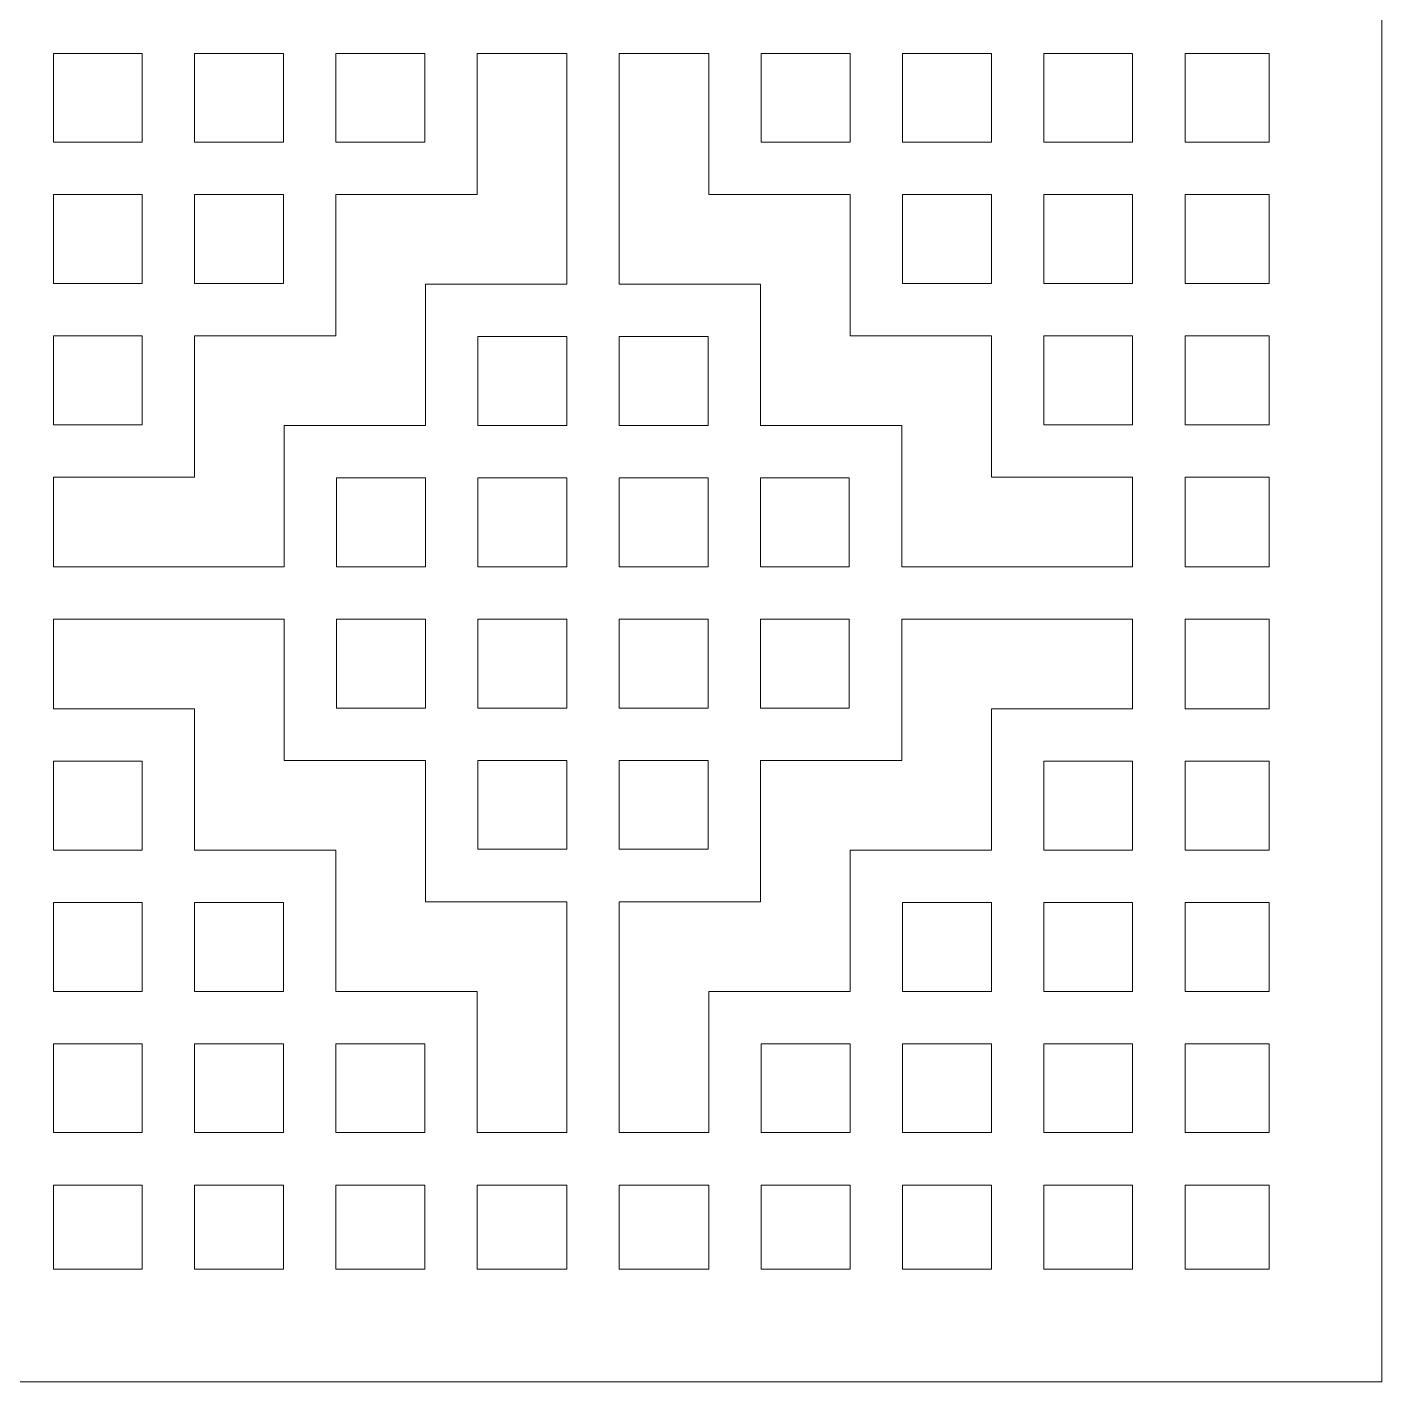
# Model space of a CAD drawing. Header units: centimetres. Extents: x -14.3 to -1.9, y 3.5 to 9.5.
# Drawn here: x -11.345 to -8.343, y 3.495 to 6.497 of the extents above; entities that cross this region are included whole.
import ezdxf

# ---------------------------------------------------------------- set-up
doc = ezdxf.new("R2010")
doc.units = ezdxf.units.CM
doc.header["$MEASUREMENT"] = 0
doc.layers.add('layer 1', color=7, linetype='Continuous')

msp = doc.modelspace()

# ---------------------------------------------------------------- linework, layer by layer
at = {"layer": 'layer 1', "color": 250, "lineweight": 9}
for points, knots in [([(-14.34773, 9.5), (-14.34773, 9.5), (-8.3426, 9.5), (-8.3426, 9.5), (-8.3426, 9.5), (-8.3426, 9.5), (-8.3426, 3.49487), (-8.3426, 3.49487), (-8.3426, 3.49487), (-8.3426, 3.49487), (-14.34773, 3.49487), (-14.34773, 3.49487), (-14.34773, 3.49487), (-14.34773, 3.49487), (-14.34773, 9.5), (-14.34773, 9.5)], [0, 0, 0, 0, 0.2, 0.2, 0.2, 0.2, 0.4, 0.4, 0.4, 0.4, 0.6, 0.6, 0.6, 0.6, 1, 1, 1, 1]), ([(-10.71725, 5.61456), (-10.71725, 5.61456), (-10.46229, 5.61456), (-10.46229, 5.61456), (-10.46229, 5.61456), (-10.46229, 5.61456), (-10.46229, 5.86952), (-10.46229, 5.86952), (-10.46229, 5.86952), (-10.46229, 5.86952), (-10.46229, 5.92769), (-10.46229, 5.92769), (-10.46229, 5.92769), (-10.46229, 5.92769), (-10.40412, 5.92769), (-10.40412, 5.92769), (-10.40412, 5.92769), (-10.40412, 5.92769), (-10.14916, 5.92769), (-10.14916, 5.92769), (-10.14916, 5.92769), (-10.14916, 5.92769), (-10.14916, 6.43927), (-10.14916, 6.43927), (-10.14916, 6.43927), (-10.14916, 6.43927), (-10.3476, 6.43927), (-10.3476, 6.43927), (-10.3476, 6.43927), (-10.3476, 6.43927), (-10.3476, 6.43926), (-10.3476, 6.43926), (-10.3476, 6.43926), (-10.3476, 6.43926), (-10.3476, 6.1843), (-10.3476, 6.1843), (-10.3476, 6.1843), (-10.3476, 6.1843), (-10.3476, 6.12613), (-10.3476, 6.12613), (-10.3476, 6.12613), (-10.3476, 6.12613), (-10.40577, 6.12613), (-10.40577, 6.12613), (-10.40577, 6.12613), (-10.40577, 6.12613), (-10.66073, 6.12613), (-10.66073, 6.12613), (-10.66073, 6.12613), (-10.66073, 6.12613), (-10.66073, 5.87117), (-10.66073, 5.87117), (-10.66073, 5.87117), (-10.66073, 5.87117), (-10.66073, 5.813), (-10.66073, 5.813), (-10.66073, 5.813), (-10.66073, 5.813), (-10.7189, 5.813), (-10.7189, 5.813), (-10.7189, 5.813), (-10.7189, 5.813), (-10.97386, 5.813), (-10.97386, 5.813), (-10.97386, 5.813), (-10.97386, 5.813), (-10.97386, 5.55804), (-10.97386, 5.55804), (-10.97386, 5.55804), (-10.97386, 5.55804), (-10.97386, 5.49988), (-10.97386, 5.49988), (-10.97386, 5.49988), (-10.97386, 5.49988), (-11.03202, 5.49988), (-11.03202, 5.49988), (-11.03202, 5.49988), (-11.03202, 5.49988), (-11.28699, 5.49988), (-11.28699, 5.49988), (-11.28699, 5.49988), (-11.28699, 5.49988), (-11.287, 5.49988), (-11.287, 5.49988), (-11.287, 5.49988), (-11.287, 5.49988), (-11.287, 5.30143), (-11.287, 5.30143), (-11.287, 5.30143), (-11.287, 5.30143), (-10.77542, 5.30143), (-10.77542, 5.30143), (-10.77542, 5.30143), (-10.77542, 5.30143), (-10.77542, 5.55639), (-10.77542, 5.55639), (-10.77542, 5.55639), (-10.77542, 5.55639), (-10.77542, 5.61456), (-10.77542, 5.61456), (-10.77542, 5.61456), (-10.77542, 5.61456), (-10.71725, 5.61456), (-10.71725, 5.61456)], [0, 0, 0, 0, 0.037037, 0.037037, 0.037037, 0.037037, 0.0740741, 0.0740741, 0.0740741, 0.0740741, 0.1111111, 0.1111111, 0.1111111, 0.1111111, 0.1481481, 0.1481481, 0.1481481, 0.1481481, 0.1851852, 0.1851852, 0.1851852, 0.1851852, 0.2222222, 0.2222222, 0.2222222, 0.2222222, 0.2592593, 0.2592593, 0.2592593, 0.2592593, 0.2962963, 0.2962963, 0.2962963, 0.2962963, 0.3333333, 0.3333333, 0.3333333, 0.3333333, 0.3703704, 0.3703704, 0.3703704, 0.3703704, 0.4074074, 0.4074074, 0.4074074, 0.4074074, 0.4444444, 0.4444444, 0.4444444, 0.4444444, 0.4814815, 0.4814815, 0.4814815, 0.4814815, 0.5185185, 0.5185185, 0.5185185, 0.5185185, 0.5555556, 0.5555556, 0.5555556, 0.5555556, 0.5925926, 0.5925926, 0.5925926, 0.5925926, 0.6296296, 0.6296296, 0.6296296, 0.6296296, 0.6666667, 0.6666667, 0.6666667, 0.6666667, 0.7037037, 0.7037037, 0.7037037, 0.7037037, 0.7407407, 0.7407407, 0.7407407, 0.7407407, 0.7777778, 0.7777778, 0.7777778, 0.7777778, 0.8148148, 0.8148148, 0.8148148, 0.8148148, 0.8518519, 0.8518519, 0.8518519, 0.8518519, 0.8888889, 0.8888889, 0.8888889, 0.8888889, 0.9259259, 0.9259259, 0.9259259, 0.9259259, 1, 1, 1, 1]), ([(-11.28699, 6.43926), (-11.28699, 6.43926), (-11.28699, 6.24246), (-11.28699, 6.24246), (-11.28699, 6.24246), (-11.28699, 6.24246), (-11.09019, 6.24246), (-11.09019, 6.24246), (-11.09019, 6.24246), (-11.09019, 6.24246), (-11.09019, 6.43926), (-11.09019, 6.43926), (-11.09019, 6.43926), (-11.09019, 6.43926), (-11.28699, 6.43926), (-11.28699, 6.43926)], [0, 0, 0, 0, 0.2, 0.2, 0.2, 0.2, 0.4, 0.4, 0.4, 0.4, 0.6, 0.6, 0.6, 0.6, 1, 1, 1, 1]), ([(-10.77706, 6.43926), (-10.77706, 6.43926), (-10.97386, 6.43926), (-10.97386, 6.43926), (-10.97386, 6.43926), (-10.97386, 6.43926), (-10.97386, 6.24246), (-10.97386, 6.24246), (-10.97386, 6.24246), (-10.97386, 6.24246), (-10.77706, 6.24246), (-10.77706, 6.24246), (-10.77706, 6.24246), (-10.77706, 6.24246), (-10.77706, 6.43926), (-10.77706, 6.43926)], [0, 0, 0, 0, 0.2, 0.2, 0.2, 0.2, 0.4, 0.4, 0.4, 0.4, 0.6, 0.6, 0.6, 0.6, 1, 1, 1, 1]), ([(-10.46393, 6.43926), (-10.46393, 6.43926), (-10.66073, 6.43926), (-10.66073, 6.43926), (-10.66073, 6.43926), (-10.66073, 6.43926), (-10.66073, 6.24246), (-10.66073, 6.24246), (-10.66073, 6.24246), (-10.66073, 6.24246), (-10.46393, 6.24246), (-10.46393, 6.24246), (-10.46393, 6.24246), (-10.46393, 6.24246), (-10.46393, 6.43926), (-10.46393, 6.43926)], [0, 0, 0, 0, 0.2, 0.2, 0.2, 0.2, 0.4, 0.4, 0.4, 0.4, 0.6, 0.6, 0.6, 0.6, 1, 1, 1, 1]), ([(-9.7197, 5.61456), (-9.7197, 5.61456), (-9.46474, 5.61456), (-9.46474, 5.61456), (-9.46474, 5.61456), (-9.46474, 5.61456), (-9.40657, 5.61456), (-9.40657, 5.61456), (-9.40657, 5.61456), (-9.40657, 5.61456), (-9.40657, 5.55639), (-9.40657, 5.55639), (-9.40657, 5.55639), (-9.40657, 5.55639), (-9.40657, 5.30143), (-9.40657, 5.30143), (-9.40657, 5.30143), (-9.40657, 5.30143), (-8.89499, 5.30143), (-8.89499, 5.30143), (-8.89499, 5.30143), (-8.89499, 5.30143), (-8.89499, 5.49988), (-8.89499, 5.49988), (-8.89499, 5.49988), (-8.89499, 5.49988), (-9.14994, 5.49988), (-9.14994, 5.49988), (-9.14994, 5.49988), (-9.14994, 5.49988), (-9.20811, 5.49988), (-9.20811, 5.49988), (-9.20811, 5.49988), (-9.20811, 5.49988), (-9.20811, 5.55804), (-9.20811, 5.55804), (-9.20811, 5.55804), (-9.20811, 5.55804), (-9.20811, 5.813), (-9.20811, 5.813), (-9.20811, 5.813), (-9.20811, 5.813), (-9.46307, 5.813), (-9.46307, 5.813), (-9.46307, 5.813), (-9.46307, 5.813), (-9.52123, 5.813), (-9.52123, 5.813), (-9.52123, 5.813), (-9.52123, 5.813), (-9.52123, 5.87117), (-9.52123, 5.87117), (-9.52123, 5.87117), (-9.52123, 5.87117), (-9.52123, 6.12613), (-9.52123, 6.12613), (-9.52123, 6.12613), (-9.52123, 6.12613), (-9.7762, 6.12613), (-9.7762, 6.12613), (-9.7762, 6.12613), (-9.7762, 6.12613), (-9.83436, 6.12613), (-9.83436, 6.12613), (-9.83436, 6.12613), (-9.83436, 6.12613), (-9.83436, 6.1843), (-9.83436, 6.1843), (-9.83436, 6.1843), (-9.83436, 6.1843), (-9.83436, 6.43926), (-9.83436, 6.43926), (-9.83436, 6.43926), (-9.83436, 6.43926), (-9.83436, 6.43927), (-9.83436, 6.43927), (-9.83436, 6.43927), (-9.83436, 6.43927), (-10.03283, 6.43927), (-10.03283, 6.43927), (-10.03283, 6.43927), (-10.03283, 6.43927), (-10.03283, 5.92769), (-10.03283, 5.92769), (-10.03283, 5.92769), (-10.03283, 5.92769), (-9.77787, 5.92769), (-9.77787, 5.92769), (-9.77787, 5.92769), (-9.77787, 5.92769), (-9.7197, 5.92769), (-9.7197, 5.92769), (-9.7197, 5.92769), (-9.7197, 5.92769), (-9.7197, 5.86952), (-9.7197, 5.86952), (-9.7197, 5.86952), (-9.7197, 5.86952), (-9.7197, 5.61456), (-9.7197, 5.61456)], [0, 0, 0, 0, 0.0384615, 0.0384615, 0.0384615, 0.0384615, 0.0769231, 0.0769231, 0.0769231, 0.0769231, 0.1153846, 0.1153846, 0.1153846, 0.1153846, 0.1538462, 0.1538462, 0.1538462, 0.1538462, 0.1923077, 0.1923077, 0.1923077, 0.1923077, 0.2307692, 0.2307692, 0.2307692, 0.2307692, 0.2692308, 0.2692308, 0.2692308, 0.2692308, 0.3076923, 0.3076923, 0.3076923, 0.3076923, 0.3461538, 0.3461538, 0.3461538, 0.3461538, 0.3846154, 0.3846154, 0.3846154, 0.3846154, 0.4230769, 0.4230769, 0.4230769, 0.4230769, 0.4615385, 0.4615385, 0.4615385, 0.4615385, 0.5, 0.5, 0.5, 0.5, 0.5384615, 0.5384615, 0.5384615, 0.5384615, 0.5769231, 0.5769231, 0.5769231, 0.5769231, 0.6153846, 0.6153846, 0.6153846, 0.6153846, 0.6538462, 0.6538462, 0.6538462, 0.6538462, 0.6923077, 0.6923077, 0.6923077, 0.6923077, 0.7307692, 0.7307692, 0.7307692, 0.7307692, 0.7692308, 0.7692308, 0.7692308, 0.7692308, 0.8076923, 0.8076923, 0.8076923, 0.8076923, 0.8461538, 0.8461538, 0.8461538, 0.8461538, 0.8846154, 0.8846154, 0.8846154, 0.8846154, 0.9230769, 0.9230769, 0.9230769, 0.9230769, 1, 1, 1, 1]), ([(-9.52123, 6.43926), (-9.52123, 6.43926), (-9.71803, 6.43926), (-9.71803, 6.43926), (-9.71803, 6.43926), (-9.71803, 6.43926), (-9.71803, 6.24246), (-9.71803, 6.24246), (-9.71803, 6.24246), (-9.71803, 6.24246), (-9.52123, 6.24246), (-9.52123, 6.24246), (-9.52123, 6.24246), (-9.52123, 6.24246), (-9.52123, 6.43926), (-9.52123, 6.43926)], [0, 0, 0, 0, 0.2, 0.2, 0.2, 0.2, 0.4, 0.4, 0.4, 0.4, 0.6, 0.6, 0.6, 0.6, 1, 1, 1, 1]), ([(-9.20811, 6.43926), (-9.20811, 6.43926), (-9.40491, 6.43926), (-9.40491, 6.43926), (-9.40491, 6.43926), (-9.40491, 6.43926), (-9.40491, 6.24246), (-9.40491, 6.24246), (-9.40491, 6.24246), (-9.40491, 6.24246), (-9.20811, 6.24246), (-9.20811, 6.24246), (-9.20811, 6.24246), (-9.20811, 6.24246), (-9.20811, 6.43926), (-9.20811, 6.43926)], [0, 0, 0, 0, 0.2, 0.2, 0.2, 0.2, 0.4, 0.4, 0.4, 0.4, 0.6, 0.6, 0.6, 0.6, 1, 1, 1, 1]), ([(-8.89499, 6.24246), (-8.89499, 6.24246), (-8.89499, 6.43926), (-8.89499, 6.43926), (-8.89499, 6.43926), (-8.89499, 6.43926), (-9.09178, 6.43926), (-9.09178, 6.43926), (-9.09178, 6.43926), (-9.09178, 6.43926), (-9.09178, 6.24246), (-9.09178, 6.24246), (-9.09178, 6.24246), (-9.09178, 6.24246), (-8.89499, 6.24246), (-8.89499, 6.24246)], [0, 0, 0, 0, 0.2, 0.2, 0.2, 0.2, 0.4, 0.4, 0.4, 0.4, 0.6, 0.6, 0.6, 0.6, 1, 1, 1, 1]), ([(-8.59281, 6.43926), (-8.59281, 6.43926), (-8.77865, 6.43926), (-8.77865, 6.43926), (-8.77865, 6.43926), (-8.77865, 6.43926), (-8.77865, 6.24246), (-8.77865, 6.24246), (-8.77865, 6.24246), (-8.77865, 6.24246), (-8.59281, 6.24246), (-8.59281, 6.24246), (-8.59281, 6.24246), (-8.59281, 6.24246), (-8.59281, 6.43926), (-8.59281, 6.43926)], [0, 0, 0, 0, 0.2, 0.2, 0.2, 0.2, 0.4, 0.4, 0.4, 0.4, 0.6, 0.6, 0.6, 0.6, 1, 1, 1, 1]), ([(-11.28699, 6.12613), (-11.28699, 6.12613), (-11.28699, 5.92933), (-11.28699, 5.92933), (-11.28699, 5.92933), (-11.28699, 5.92933), (-11.09019, 5.92933), (-11.09019, 5.92933), (-11.09019, 5.92933), (-11.09019, 5.92933), (-11.09019, 6.12613), (-11.09019, 6.12613), (-11.09019, 6.12613), (-11.09019, 6.12613), (-11.28699, 6.12613), (-11.28699, 6.12613)], [0, 0, 0, 0, 0.2, 0.2, 0.2, 0.2, 0.4, 0.4, 0.4, 0.4, 0.6, 0.6, 0.6, 0.6, 1, 1, 1, 1]), ([(-10.97386, 6.12613), (-10.97386, 6.12613), (-10.97386, 5.92933), (-10.97386, 5.92933), (-10.97386, 5.92933), (-10.97386, 5.92933), (-10.77706, 5.92933), (-10.77706, 5.92933), (-10.77706, 5.92933), (-10.77706, 5.92933), (-10.77706, 6.12613), (-10.77706, 6.12613), (-10.77706, 6.12613), (-10.77706, 6.12613), (-10.97386, 6.12613), (-10.97386, 6.12613)], [0, 0, 0, 0, 0.2, 0.2, 0.2, 0.2, 0.4, 0.4, 0.4, 0.4, 0.6, 0.6, 0.6, 0.6, 1, 1, 1, 1]), ([(-9.20811, 5.92933), (-9.20811, 5.92933), (-9.20811, 6.12613), (-9.20811, 6.12613), (-9.20811, 6.12613), (-9.20811, 6.12613), (-9.40491, 6.12613), (-9.40491, 6.12613), (-9.40491, 6.12613), (-9.40491, 6.12613), (-9.40491, 5.92933), (-9.40491, 5.92933), (-9.40491, 5.92933), (-9.40491, 5.92933), (-9.20811, 5.92933), (-9.20811, 5.92933)], [0, 0, 0, 0, 0.2, 0.2, 0.2, 0.2, 0.4, 0.4, 0.4, 0.4, 0.6, 0.6, 0.6, 0.6, 1, 1, 1, 1]), ([(-8.89499, 5.92933), (-8.89499, 5.92933), (-8.89499, 6.12613), (-8.89499, 6.12613), (-8.89499, 6.12613), (-8.89499, 6.12613), (-9.09178, 6.12613), (-9.09178, 6.12613), (-9.09178, 6.12613), (-9.09178, 6.12613), (-9.09178, 5.92933), (-9.09178, 5.92933), (-9.09178, 5.92933), (-9.09178, 5.92933), (-8.89499, 5.92933), (-8.89499, 5.92933)], [0, 0, 0, 0, 0.2, 0.2, 0.2, 0.2, 0.4, 0.4, 0.4, 0.4, 0.6, 0.6, 0.6, 0.6, 1, 1, 1, 1]), ([(-8.59281, 6.12613), (-8.59281, 6.12613), (-8.77865, 6.12613), (-8.77865, 6.12613), (-8.77865, 6.12613), (-8.77865, 6.12613), (-8.77865, 5.92933), (-8.77865, 5.92933), (-8.77865, 5.92933), (-8.77865, 5.92933), (-8.59281, 5.92933), (-8.59281, 5.92933), (-8.59281, 5.92933), (-8.59281, 5.92933), (-8.59281, 6.12613), (-8.59281, 6.12613)], [0, 0, 0, 0, 0.2, 0.2, 0.2, 0.2, 0.4, 0.4, 0.4, 0.4, 0.6, 0.6, 0.6, 0.6, 1, 1, 1, 1]), ([(-11.28699, 5.813), (-11.28699, 5.813), (-11.28699, 5.61621), (-11.28699, 5.61621), (-11.28699, 5.61621), (-11.28699, 5.61621), (-11.09019, 5.61621), (-11.09019, 5.61621), (-11.09019, 5.61621), (-11.09019, 5.61621), (-11.09019, 5.813), (-11.09019, 5.813), (-11.09019, 5.813), (-11.09019, 5.813), (-11.28699, 5.813), (-11.28699, 5.813)], [0, 0, 0, 0, 0.2, 0.2, 0.2, 0.2, 0.4, 0.4, 0.4, 0.4, 0.6, 0.6, 0.6, 0.6, 1, 1, 1, 1]), ([(-10.34596, 5.61456), (-10.34596, 5.61456), (-10.14916, 5.61456), (-10.14916, 5.61456), (-10.14916, 5.61456), (-10.14916, 5.61456), (-10.14916, 5.81136), (-10.14916, 5.81136), (-10.14916, 5.81136), (-10.14916, 5.81136), (-10.34596, 5.81136), (-10.34596, 5.81136), (-10.34596, 5.81136), (-10.34596, 5.81136), (-10.34596, 5.61456), (-10.34596, 5.61456)], [0, 0, 0, 0, 0.2, 0.2, 0.2, 0.2, 0.4, 0.4, 0.4, 0.4, 0.6, 0.6, 0.6, 0.6, 1, 1, 1, 1]), ([(-10.03283, 5.61456), (-10.03283, 5.61456), (-9.83603, 5.61456), (-9.83603, 5.61456), (-9.83603, 5.61456), (-9.83603, 5.61456), (-9.83603, 5.61456), (-9.83603, 5.61456), (-9.83603, 5.61456), (-9.83603, 5.61456), (-9.83603, 5.81136), (-9.83603, 5.81136), (-9.83603, 5.81136), (-9.83603, 5.81136), (-10.03283, 5.81136), (-10.03283, 5.81136), (-10.03283, 5.81136), (-10.03283, 5.81136), (-10.03283, 5.61456), (-10.03283, 5.61456)], [0, 0, 0, 0, 0.1666667, 0.1666667, 0.1666667, 0.1666667, 0.3333333, 0.3333333, 0.3333333, 0.3333333, 0.5, 0.5, 0.5, 0.5, 0.6666667, 0.6666667, 0.6666667, 0.6666667, 1, 1, 1, 1]), ([(-8.89499, 5.61621), (-8.89499, 5.61621), (-8.89499, 5.813), (-8.89499, 5.813), (-8.89499, 5.813), (-8.89499, 5.813), (-9.09178, 5.813), (-9.09178, 5.813), (-9.09178, 5.813), (-9.09178, 5.813), (-9.09178, 5.61621), (-9.09178, 5.61621), (-9.09178, 5.61621), (-9.09178, 5.61621), (-8.89499, 5.61621), (-8.89499, 5.61621)], [0, 0, 0, 0, 0.2, 0.2, 0.2, 0.2, 0.4, 0.4, 0.4, 0.4, 0.6, 0.6, 0.6, 0.6, 1, 1, 1, 1]), ([(-8.59281, 5.813), (-8.59281, 5.813), (-8.77865, 5.813), (-8.77865, 5.813), (-8.77865, 5.813), (-8.77865, 5.813), (-8.77865, 5.61621), (-8.77865, 5.61621), (-8.77865, 5.61621), (-8.77865, 5.61621), (-8.59281, 5.61621), (-8.59281, 5.61621), (-8.59281, 5.61621), (-8.59281, 5.61621), (-8.59281, 5.813), (-8.59281, 5.813)], [0, 0, 0, 0, 0.2, 0.2, 0.2, 0.2, 0.4, 0.4, 0.4, 0.4, 0.6, 0.6, 0.6, 0.6, 1, 1, 1, 1]), ([(-10.46229, 5.30143), (-10.46229, 5.30143), (-10.46229, 5.49823), (-10.46229, 5.49823), (-10.46229, 5.49823), (-10.46229, 5.49823), (-10.65909, 5.49823), (-10.65909, 5.49823), (-10.65909, 5.49823), (-10.65909, 5.49823), (-10.65909, 5.30143), (-10.65909, 5.30143), (-10.65909, 5.30143), (-10.65909, 5.30143), (-10.46229, 5.30143), (-10.46229, 5.30143)], [0, 0, 0, 0, 0.2, 0.2, 0.2, 0.2, 0.4, 0.4, 0.4, 0.4, 0.6, 0.6, 0.6, 0.6, 1, 1, 1, 1]), ([(-10.34596, 5.30143), (-10.34596, 5.30143), (-10.14916, 5.30143), (-10.14916, 5.30143), (-10.14916, 5.30143), (-10.14916, 5.30143), (-10.14916, 5.49823), (-10.14916, 5.49823), (-10.14916, 5.49823), (-10.14916, 5.49823), (-10.34596, 5.49823), (-10.34596, 5.49823), (-10.34596, 5.49823), (-10.34596, 5.49823), (-10.34596, 5.30143), (-10.34596, 5.30143)], [0, 0, 0, 0, 0.2, 0.2, 0.2, 0.2, 0.4, 0.4, 0.4, 0.4, 0.6, 0.6, 0.6, 0.6, 1, 1, 1, 1]), ([(-10.03283, 5.30143), (-10.03283, 5.30143), (-9.83603, 5.30143), (-9.83603, 5.30143), (-9.83603, 5.30143), (-9.83603, 5.30143), (-9.83603, 5.49823), (-9.83603, 5.49823), (-9.83603, 5.49823), (-9.83603, 5.49823), (-10.03283, 5.49823), (-10.03283, 5.49823), (-10.03283, 5.49823), (-10.03283, 5.49823), (-10.03283, 5.30143), (-10.03283, 5.30143)], [0, 0, 0, 0, 0.2, 0.2, 0.2, 0.2, 0.4, 0.4, 0.4, 0.4, 0.6, 0.6, 0.6, 0.6, 1, 1, 1, 1]), ([(-9.7197, 5.49823), (-9.7197, 5.49823), (-9.7197, 5.30143), (-9.7197, 5.30143), (-9.7197, 5.30143), (-9.7197, 5.30143), (-9.5229, 5.30143), (-9.5229, 5.30143), (-9.5229, 5.30143), (-9.5229, 5.30143), (-9.5229, 5.49823), (-9.5229, 5.49823), (-9.5229, 5.49823), (-9.5229, 5.49823), (-9.7197, 5.49823), (-9.7197, 5.49823)], [0, 0, 0, 0, 0.2, 0.2, 0.2, 0.2, 0.4, 0.4, 0.4, 0.4, 0.6, 0.6, 0.6, 0.6, 1, 1, 1, 1]), ([(-8.59281, 5.49988), (-8.59281, 5.49988), (-8.77865, 5.49988), (-8.77865, 5.49988), (-8.77865, 5.49988), (-8.77865, 5.49988), (-8.77866, 5.49988), (-8.77866, 5.49988), (-8.77866, 5.49988), (-8.77866, 5.49988), (-8.77866, 5.30143), (-8.77866, 5.30143), (-8.77866, 5.30143), (-8.77866, 5.30143), (-8.59281, 5.30143), (-8.59281, 5.30143), (-8.59281, 5.30143), (-8.59281, 5.30143), (-8.59281, 5.49988), (-8.59281, 5.49988)], [0, 0, 0, 0, 0.1666667, 0.1666667, 0.1666667, 0.1666667, 0.3333333, 0.3333333, 0.3333333, 0.3333333, 0.5, 0.5, 0.5, 0.5, 0.6666667, 0.6666667, 0.6666667, 0.6666667, 1, 1, 1, 1]), ([(-10.46229, 4.87197), (-10.46229, 4.87197), (-10.71725, 4.87197), (-10.71725, 4.87197), (-10.71725, 4.87197), (-10.71725, 4.87197), (-10.77542, 4.87197), (-10.77542, 4.87197), (-10.77542, 4.87197), (-10.77542, 4.87197), (-10.77542, 4.93014), (-10.77542, 4.93014), (-10.77542, 4.93014), (-10.77542, 4.93014), (-10.77542, 5.1851), (-10.77542, 5.1851), (-10.77542, 5.1851), (-10.77542, 5.1851), (-11.287, 5.1851), (-11.287, 5.1851), (-11.287, 5.1851), (-11.287, 5.1851), (-11.287, 4.98663), (-11.287, 4.98663), (-11.287, 4.98663), (-11.287, 4.98663), (-11.28699, 4.98663), (-11.28699, 4.98663), (-11.28699, 4.98663), (-11.28699, 4.98663), (-11.03202, 4.98663), (-11.03202, 4.98663), (-11.03202, 4.98663), (-11.03202, 4.98663), (-10.97386, 4.98663), (-10.97386, 4.98663), (-10.97386, 4.98663), (-10.97386, 4.98663), (-10.97386, 4.92847), (-10.97386, 4.92847), (-10.97386, 4.92847), (-10.97386, 4.92847), (-10.97386, 4.67351), (-10.97386, 4.67351), (-10.97386, 4.67351), (-10.97386, 4.67351), (-10.7189, 4.67351), (-10.7189, 4.67351), (-10.7189, 4.67351), (-10.7189, 4.67351), (-10.66073, 4.67351), (-10.66073, 4.67351), (-10.66073, 4.67351), (-10.66073, 4.67351), (-10.66073, 4.61534), (-10.66073, 4.61534), (-10.66073, 4.61534), (-10.66073, 4.61534), (-10.66073, 4.36038), (-10.66073, 4.36038), (-10.66073, 4.36038), (-10.66073, 4.36038), (-10.40577, 4.36038), (-10.40577, 4.36038), (-10.40577, 4.36038), (-10.40577, 4.36038), (-10.3476, 4.36038), (-10.3476, 4.36038), (-10.3476, 4.36038), (-10.3476, 4.36038), (-10.3476, 4.30221), (-10.3476, 4.30221), (-10.3476, 4.30221), (-10.3476, 4.30221), (-10.3476, 4.04726), (-10.3476, 4.04726), (-10.3476, 4.04726), (-10.3476, 4.04726), (-10.14916, 4.04726), (-10.14916, 4.04726), (-10.14916, 4.04726), (-10.14916, 4.04726), (-10.14916, 4.55885), (-10.14916, 4.55885), (-10.14916, 4.55885), (-10.14916, 4.55885), (-10.40412, 4.55885), (-10.40412, 4.55885), (-10.40412, 4.55885), (-10.40412, 4.55885), (-10.46229, 4.55885), (-10.46229, 4.55885), (-10.46229, 4.55885), (-10.46229, 4.55885), (-10.46229, 4.61701), (-10.46229, 4.61701), (-10.46229, 4.61701), (-10.46229, 4.61701), (-10.46229, 4.87197), (-10.46229, 4.87197)], [0, 0, 0, 0, 0.0384615, 0.0384615, 0.0384615, 0.0384615, 0.0769231, 0.0769231, 0.0769231, 0.0769231, 0.1153846, 0.1153846, 0.1153846, 0.1153846, 0.1538462, 0.1538462, 0.1538462, 0.1538462, 0.1923077, 0.1923077, 0.1923077, 0.1923077, 0.2307692, 0.2307692, 0.2307692, 0.2307692, 0.2692308, 0.2692308, 0.2692308, 0.2692308, 0.3076923, 0.3076923, 0.3076923, 0.3076923, 0.3461538, 0.3461538, 0.3461538, 0.3461538, 0.3846154, 0.3846154, 0.3846154, 0.3846154, 0.4230769, 0.4230769, 0.4230769, 0.4230769, 0.4615385, 0.4615385, 0.4615385, 0.4615385, 0.5, 0.5, 0.5, 0.5, 0.5384615, 0.5384615, 0.5384615, 0.5384615, 0.5769231, 0.5769231, 0.5769231, 0.5769231, 0.6153846, 0.6153846, 0.6153846, 0.6153846, 0.6538462, 0.6538462, 0.6538462, 0.6538462, 0.6923077, 0.6923077, 0.6923077, 0.6923077, 0.7307692, 0.7307692, 0.7307692, 0.7307692, 0.7692308, 0.7692308, 0.7692308, 0.7692308, 0.8076923, 0.8076923, 0.8076923, 0.8076923, 0.8461538, 0.8461538, 0.8461538, 0.8461538, 0.8846154, 0.8846154, 0.8846154, 0.8846154, 0.9230769, 0.9230769, 0.9230769, 0.9230769, 1, 1, 1, 1]), ([(-10.46229, 4.9883), (-10.46229, 4.9883), (-10.46229, 5.1851), (-10.46229, 5.1851), (-10.46229, 5.1851), (-10.46229, 5.1851), (-10.65909, 5.1851), (-10.65909, 5.1851), (-10.65909, 5.1851), (-10.65909, 5.1851), (-10.65909, 4.9883), (-10.65909, 4.9883), (-10.65909, 4.9883), (-10.65909, 4.9883), (-10.46229, 4.9883), (-10.46229, 4.9883)], [0, 0, 0, 0, 0.2, 0.2, 0.2, 0.2, 0.4, 0.4, 0.4, 0.4, 0.6, 0.6, 0.6, 0.6, 1, 1, 1, 1]), ([(-10.14916, 5.1851), (-10.14916, 5.1851), (-10.34596, 5.1851), (-10.34596, 5.1851), (-10.34596, 5.1851), (-10.34596, 5.1851), (-10.34596, 4.9883), (-10.34596, 4.9883), (-10.34596, 4.9883), (-10.34596, 4.9883), (-10.14916, 4.9883), (-10.14916, 4.9883), (-10.14916, 4.9883), (-10.14916, 4.9883), (-10.14916, 5.1851), (-10.14916, 5.1851)], [0, 0, 0, 0, 0.2, 0.2, 0.2, 0.2, 0.4, 0.4, 0.4, 0.4, 0.6, 0.6, 0.6, 0.6, 1, 1, 1, 1]), ([(-9.83603, 5.1851), (-9.83603, 5.1851), (-10.03283, 5.1851), (-10.03283, 5.1851), (-10.03283, 5.1851), (-10.03283, 5.1851), (-10.03283, 4.9883), (-10.03283, 4.9883), (-10.03283, 4.9883), (-10.03283, 4.9883), (-9.83603, 4.9883), (-9.83603, 4.9883), (-9.83603, 4.9883), (-9.83603, 4.9883), (-9.83603, 5.1851), (-9.83603, 5.1851)], [0, 0, 0, 0, 0.2, 0.2, 0.2, 0.2, 0.4, 0.4, 0.4, 0.4, 0.6, 0.6, 0.6, 0.6, 1, 1, 1, 1]), ([(-9.46474, 4.87197), (-9.46474, 4.87197), (-9.7197, 4.87197), (-9.7197, 4.87197), (-9.7197, 4.87197), (-9.7197, 4.87197), (-9.7197, 4.61701), (-9.7197, 4.61701), (-9.7197, 4.61701), (-9.7197, 4.61701), (-9.7197, 4.55885), (-9.7197, 4.55885), (-9.7197, 4.55885), (-9.7197, 4.55885), (-9.77787, 4.55885), (-9.77787, 4.55885), (-9.77787, 4.55885), (-9.77787, 4.55885), (-10.03283, 4.55885), (-10.03283, 4.55885), (-10.03283, 4.55885), (-10.03283, 4.55885), (-10.03283, 4.04726), (-10.03283, 4.04726), (-10.03283, 4.04726), (-10.03283, 4.04726), (-9.83436, 4.04726), (-9.83436, 4.04726), (-9.83436, 4.04726), (-9.83436, 4.04726), (-9.83436, 4.30221), (-9.83436, 4.30221), (-9.83436, 4.30221), (-9.83436, 4.30221), (-9.83436, 4.36038), (-9.83436, 4.36038), (-9.83436, 4.36038), (-9.83436, 4.36038), (-9.7762, 4.36038), (-9.7762, 4.36038), (-9.7762, 4.36038), (-9.7762, 4.36038), (-9.52123, 4.36038), (-9.52123, 4.36038), (-9.52123, 4.36038), (-9.52123, 4.36038), (-9.52123, 4.61534), (-9.52123, 4.61534), (-9.52123, 4.61534), (-9.52123, 4.61534), (-9.52123, 4.67351), (-9.52123, 4.67351), (-9.52123, 4.67351), (-9.52123, 4.67351), (-9.46307, 4.67351), (-9.46307, 4.67351), (-9.46307, 4.67351), (-9.46307, 4.67351), (-9.20811, 4.67351), (-9.20811, 4.67351), (-9.20811, 4.67351), (-9.20811, 4.67351), (-9.20811, 4.92847), (-9.20811, 4.92847), (-9.20811, 4.92847), (-9.20811, 4.92847), (-9.20811, 4.98663), (-9.20811, 4.98663), (-9.20811, 4.98663), (-9.20811, 4.98663), (-9.14994, 4.98663), (-9.14994, 4.98663), (-9.14994, 4.98663), (-9.14994, 4.98663), (-8.89499, 4.98663), (-8.89499, 4.98663), (-8.89499, 4.98663), (-8.89499, 4.98663), (-8.89499, 5.1851), (-8.89499, 5.1851), (-8.89499, 5.1851), (-8.89499, 5.1851), (-9.40657, 5.1851), (-9.40657, 5.1851), (-9.40657, 5.1851), (-9.40657, 5.1851), (-9.40657, 4.93014), (-9.40657, 4.93014), (-9.40657, 4.93014), (-9.40657, 4.93014), (-9.40657, 4.87197), (-9.40657, 4.87197), (-9.40657, 4.87197), (-9.40657, 4.87197), (-9.46474, 4.87197), (-9.46474, 4.87197)], [0, 0, 0, 0, 0.04, 0.04, 0.04, 0.04, 0.08, 0.08, 0.08, 0.08, 0.12, 0.12, 0.12, 0.12, 0.16, 0.16, 0.16, 0.16, 0.2, 0.2, 0.2, 0.2, 0.24, 0.24, 0.24, 0.24, 0.28, 0.28, 0.28, 0.28, 0.32, 0.32, 0.32, 0.32, 0.36, 0.36, 0.36, 0.36, 0.4, 0.4, 0.4, 0.4, 0.44, 0.44, 0.44, 0.44, 0.48, 0.48, 0.48, 0.48, 0.52, 0.52, 0.52, 0.52, 0.56, 0.56, 0.56, 0.56, 0.6, 0.6, 0.6, 0.6, 0.64, 0.64, 0.64, 0.64, 0.68, 0.68, 0.68, 0.68, 0.72, 0.72, 0.72, 0.72, 0.76, 0.76, 0.76, 0.76, 0.8, 0.8, 0.8, 0.8, 0.84, 0.84, 0.84, 0.84, 0.88, 0.88, 0.88, 0.88, 0.92, 0.92, 0.92, 0.92, 1, 1, 1, 1]), ([(-9.7197, 5.1851), (-9.7197, 5.1851), (-9.7197, 4.9883), (-9.7197, 4.9883), (-9.7197, 4.9883), (-9.7197, 4.9883), (-9.5229, 4.9883), (-9.5229, 4.9883), (-9.5229, 4.9883), (-9.5229, 4.9883), (-9.5229, 5.1851), (-9.5229, 5.1851), (-9.5229, 5.1851), (-9.5229, 5.1851), (-9.7197, 5.1851), (-9.7197, 5.1851)], [0, 0, 0, 0, 0.2, 0.2, 0.2, 0.2, 0.4, 0.4, 0.4, 0.4, 0.6, 0.6, 0.6, 0.6, 1, 1, 1, 1]), ([(-8.59281, 5.1851), (-8.59281, 5.1851), (-8.77866, 5.1851), (-8.77866, 5.1851), (-8.77866, 5.1851), (-8.77866, 5.1851), (-8.77866, 4.98663), (-8.77866, 4.98663), (-8.77866, 4.98663), (-8.77866, 4.98663), (-8.77865, 4.98663), (-8.77865, 4.98663), (-8.77865, 4.98663), (-8.77865, 4.98663), (-8.59281, 4.98663), (-8.59281, 4.98663), (-8.59281, 4.98663), (-8.59281, 4.98663), (-8.59281, 5.1851), (-8.59281, 5.1851)], [0, 0, 0, 0, 0.1666667, 0.1666667, 0.1666667, 0.1666667, 0.3333333, 0.3333333, 0.3333333, 0.3333333, 0.5, 0.5, 0.5, 0.5, 0.6666667, 0.6666667, 0.6666667, 0.6666667, 1, 1, 1, 1]), ([(-11.28699, 4.8703), (-11.28699, 4.8703), (-11.28699, 4.67351), (-11.28699, 4.67351), (-11.28699, 4.67351), (-11.28699, 4.67351), (-11.09019, 4.67351), (-11.09019, 4.67351), (-11.09019, 4.67351), (-11.09019, 4.67351), (-11.09019, 4.8703), (-11.09019, 4.8703), (-11.09019, 4.8703), (-11.09019, 4.8703), (-11.28699, 4.8703), (-11.28699, 4.8703)], [0, 0, 0, 0, 0.2, 0.2, 0.2, 0.2, 0.4, 0.4, 0.4, 0.4, 0.6, 0.6, 0.6, 0.6, 1, 1, 1, 1]), ([(-10.14916, 4.87197), (-10.14916, 4.87197), (-10.34596, 4.87197), (-10.34596, 4.87197), (-10.34596, 4.87197), (-10.34596, 4.87197), (-10.34596, 4.67518), (-10.34596, 4.67518), (-10.34596, 4.67518), (-10.34596, 4.67518), (-10.14916, 4.67518), (-10.14916, 4.67518), (-10.14916, 4.67518), (-10.14916, 4.67518), (-10.14916, 4.87197), (-10.14916, 4.87197)], [0, 0, 0, 0, 0.2, 0.2, 0.2, 0.2, 0.4, 0.4, 0.4, 0.4, 0.6, 0.6, 0.6, 0.6, 1, 1, 1, 1]), ([(-9.83603, 4.87197), (-9.83603, 4.87197), (-9.83603, 4.87197), (-9.83603, 4.87197), (-9.83603, 4.87197), (-9.83603, 4.87197), (-10.03283, 4.87197), (-10.03283, 4.87197), (-10.03283, 4.87197), (-10.03283, 4.87197), (-10.03283, 4.67518), (-10.03283, 4.67518), (-10.03283, 4.67518), (-10.03283, 4.67518), (-9.83603, 4.67518), (-9.83603, 4.67518), (-9.83603, 4.67518), (-9.83603, 4.67518), (-9.83603, 4.87197), (-9.83603, 4.87197)], [0, 0, 0, 0, 0.1666667, 0.1666667, 0.1666667, 0.1666667, 0.3333333, 0.3333333, 0.3333333, 0.3333333, 0.5, 0.5, 0.5, 0.5, 0.6666667, 0.6666667, 0.6666667, 0.6666667, 1, 1, 1, 1]), ([(-8.89499, 4.67351), (-8.89499, 4.67351), (-8.89499, 4.8703), (-8.89499, 4.8703), (-8.89499, 4.8703), (-8.89499, 4.8703), (-9.09178, 4.8703), (-9.09178, 4.8703), (-9.09178, 4.8703), (-9.09178, 4.8703), (-9.09178, 4.67351), (-9.09178, 4.67351), (-9.09178, 4.67351), (-9.09178, 4.67351), (-8.89499, 4.67351), (-8.89499, 4.67351)], [0, 0, 0, 0, 0.2, 0.2, 0.2, 0.2, 0.4, 0.4, 0.4, 0.4, 0.6, 0.6, 0.6, 0.6, 1, 1, 1, 1]), ([(-8.59281, 4.8703), (-8.59281, 4.8703), (-8.77865, 4.8703), (-8.77865, 4.8703), (-8.77865, 4.8703), (-8.77865, 4.8703), (-8.77865, 4.67351), (-8.77865, 4.67351), (-8.77865, 4.67351), (-8.77865, 4.67351), (-8.59281, 4.67351), (-8.59281, 4.67351), (-8.59281, 4.67351), (-8.59281, 4.67351), (-8.59281, 4.8703), (-8.59281, 4.8703)], [0, 0, 0, 0, 0.2, 0.2, 0.2, 0.2, 0.4, 0.4, 0.4, 0.4, 0.6, 0.6, 0.6, 0.6, 1, 1, 1, 1]), ([(-11.28699, 4.55718), (-11.28699, 4.55718), (-11.28699, 4.36038), (-11.28699, 4.36038), (-11.28699, 4.36038), (-11.28699, 4.36038), (-11.09019, 4.36038), (-11.09019, 4.36038), (-11.09019, 4.36038), (-11.09019, 4.36038), (-11.09019, 4.55718), (-11.09019, 4.55718), (-11.09019, 4.55718), (-11.09019, 4.55718), (-11.28699, 4.55718), (-11.28699, 4.55718)], [0, 0, 0, 0, 0.2, 0.2, 0.2, 0.2, 0.4, 0.4, 0.4, 0.4, 0.6, 0.6, 0.6, 0.6, 1, 1, 1, 1]), ([(-10.97386, 4.55718), (-10.97386, 4.55718), (-10.97386, 4.36038), (-10.97386, 4.36038), (-10.97386, 4.36038), (-10.97386, 4.36038), (-10.77706, 4.36038), (-10.77706, 4.36038), (-10.77706, 4.36038), (-10.77706, 4.36038), (-10.77706, 4.55718), (-10.77706, 4.55718), (-10.77706, 4.55718), (-10.77706, 4.55718), (-10.97386, 4.55718), (-10.97386, 4.55718)], [0, 0, 0, 0, 0.2, 0.2, 0.2, 0.2, 0.4, 0.4, 0.4, 0.4, 0.6, 0.6, 0.6, 0.6, 1, 1, 1, 1]), ([(-9.20811, 4.36038), (-9.20811, 4.36038), (-9.20811, 4.55718), (-9.20811, 4.55718), (-9.20811, 4.55718), (-9.20811, 4.55718), (-9.40491, 4.55718), (-9.40491, 4.55718), (-9.40491, 4.55718), (-9.40491, 4.55718), (-9.40491, 4.36038), (-9.40491, 4.36038), (-9.40491, 4.36038), (-9.40491, 4.36038), (-9.20811, 4.36038), (-9.20811, 4.36038)], [0, 0, 0, 0, 0.2, 0.2, 0.2, 0.2, 0.4, 0.4, 0.4, 0.4, 0.6, 0.6, 0.6, 0.6, 1, 1, 1, 1]), ([(-8.89499, 4.36038), (-8.89499, 4.36038), (-8.89499, 4.55718), (-8.89499, 4.55718), (-8.89499, 4.55718), (-8.89499, 4.55718), (-9.09178, 4.55718), (-9.09178, 4.55718), (-9.09178, 4.55718), (-9.09178, 4.55718), (-9.09178, 4.36038), (-9.09178, 4.36038), (-9.09178, 4.36038), (-9.09178, 4.36038), (-8.89499, 4.36038), (-8.89499, 4.36038)], [0, 0, 0, 0, 0.2, 0.2, 0.2, 0.2, 0.4, 0.4, 0.4, 0.4, 0.6, 0.6, 0.6, 0.6, 1, 1, 1, 1]), ([(-8.59281, 4.55718), (-8.59281, 4.55718), (-8.77865, 4.55718), (-8.77865, 4.55718), (-8.77865, 4.55718), (-8.77865, 4.55718), (-8.77865, 4.36038), (-8.77865, 4.36038), (-8.77865, 4.36038), (-8.77865, 4.36038), (-8.59281, 4.36038), (-8.59281, 4.36038), (-8.59281, 4.36038), (-8.59281, 4.36038), (-8.59281, 4.55718), (-8.59281, 4.55718)], [0, 0, 0, 0, 0.2, 0.2, 0.2, 0.2, 0.4, 0.4, 0.4, 0.4, 0.6, 0.6, 0.6, 0.6, 1, 1, 1, 1]), ([(-11.28699, 4.04726), (-11.28699, 4.04726), (-11.09019, 4.04726), (-11.09019, 4.04726), (-11.09019, 4.04726), (-11.09019, 4.04726), (-11.09019, 4.24405), (-11.09019, 4.24405), (-11.09019, 4.24405), (-11.09019, 4.24405), (-11.28699, 4.24405), (-11.28699, 4.24405), (-11.28699, 4.24405), (-11.28699, 4.24405), (-11.28699, 4.04726), (-11.28699, 4.04726)], [0, 0, 0, 0, 0.2, 0.2, 0.2, 0.2, 0.4, 0.4, 0.4, 0.4, 0.6, 0.6, 0.6, 0.6, 1, 1, 1, 1]), ([(-10.97386, 4.04726), (-10.97386, 4.04726), (-10.77706, 4.04726), (-10.77706, 4.04726), (-10.77706, 4.04726), (-10.77706, 4.04726), (-10.77706, 4.24405), (-10.77706, 4.24405), (-10.77706, 4.24405), (-10.77706, 4.24405), (-10.97386, 4.24405), (-10.97386, 4.24405), (-10.97386, 4.24405), (-10.97386, 4.24405), (-10.97386, 4.04726), (-10.97386, 4.04726)], [0, 0, 0, 0, 0.2, 0.2, 0.2, 0.2, 0.4, 0.4, 0.4, 0.4, 0.6, 0.6, 0.6, 0.6, 1, 1, 1, 1]), ([(-10.66073, 4.04726), (-10.66073, 4.04726), (-10.46393, 4.04726), (-10.46393, 4.04726), (-10.46393, 4.04726), (-10.46393, 4.04726), (-10.46393, 4.24405), (-10.46393, 4.24405), (-10.46393, 4.24405), (-10.46393, 4.24405), (-10.66073, 4.24405), (-10.66073, 4.24405), (-10.66073, 4.24405), (-10.66073, 4.24405), (-10.66073, 4.04726), (-10.66073, 4.04726)], [0, 0, 0, 0, 0.2, 0.2, 0.2, 0.2, 0.4, 0.4, 0.4, 0.4, 0.6, 0.6, 0.6, 0.6, 1, 1, 1, 1]), ([(-9.71803, 4.04726), (-9.71803, 4.04726), (-9.52123, 4.04726), (-9.52123, 4.04726), (-9.52123, 4.04726), (-9.52123, 4.04726), (-9.52123, 4.24405), (-9.52123, 4.24405), (-9.52123, 4.24405), (-9.52123, 4.24405), (-9.71803, 4.24405), (-9.71803, 4.24405), (-9.71803, 4.24405), (-9.71803, 4.24405), (-9.71803, 4.04726), (-9.71803, 4.04726)], [0, 0, 0, 0, 0.2, 0.2, 0.2, 0.2, 0.4, 0.4, 0.4, 0.4, 0.6, 0.6, 0.6, 0.6, 1, 1, 1, 1]), ([(-9.40491, 4.04726), (-9.40491, 4.04726), (-9.20811, 4.04726), (-9.20811, 4.04726), (-9.20811, 4.04726), (-9.20811, 4.04726), (-9.20811, 4.24405), (-9.20811, 4.24405), (-9.20811, 4.24405), (-9.20811, 4.24405), (-9.40491, 4.24405), (-9.40491, 4.24405), (-9.40491, 4.24405), (-9.40491, 4.24405), (-9.40491, 4.04726), (-9.40491, 4.04726)], [0, 0, 0, 0, 0.2, 0.2, 0.2, 0.2, 0.4, 0.4, 0.4, 0.4, 0.6, 0.6, 0.6, 0.6, 1, 1, 1, 1]), ([(-9.09178, 4.04726), (-9.09178, 4.04726), (-8.89499, 4.04726), (-8.89499, 4.04726), (-8.89499, 4.04726), (-8.89499, 4.04726), (-8.89499, 4.24405), (-8.89499, 4.24405), (-8.89499, 4.24405), (-8.89499, 4.24405), (-9.09178, 4.24405), (-9.09178, 4.24405), (-9.09178, 4.24405), (-9.09178, 4.24405), (-9.09178, 4.04726), (-9.09178, 4.04726)], [0, 0, 0, 0, 0.2, 0.2, 0.2, 0.2, 0.4, 0.4, 0.4, 0.4, 0.6, 0.6, 0.6, 0.6, 1, 1, 1, 1]), ([(-8.59281, 4.24405), (-8.59281, 4.24405), (-8.77865, 4.24405), (-8.77865, 4.24405), (-8.77865, 4.24405), (-8.77865, 4.24405), (-8.77865, 4.04726), (-8.77865, 4.04726), (-8.77865, 4.04726), (-8.77865, 4.04726), (-8.59281, 4.04726), (-8.59281, 4.04726), (-8.59281, 4.04726), (-8.59281, 4.04726), (-8.59281, 4.24405), (-8.59281, 4.24405)], [0, 0, 0, 0, 0.2, 0.2, 0.2, 0.2, 0.4, 0.4, 0.4, 0.4, 0.6, 0.6, 0.6, 0.6, 1, 1, 1, 1]), ([(-11.09019, 3.74508), (-11.09019, 3.74508), (-11.09019, 3.93092), (-11.09019, 3.93092), (-11.09019, 3.93092), (-11.09019, 3.93092), (-11.28699, 3.93092), (-11.28699, 3.93092), (-11.28699, 3.93092), (-11.28699, 3.93092), (-11.28699, 3.74508), (-11.28699, 3.74508), (-11.28699, 3.74508), (-11.28699, 3.74508), (-11.09019, 3.74508), (-11.09019, 3.74508)], [0, 0, 0, 0, 0.2, 0.2, 0.2, 0.2, 0.4, 0.4, 0.4, 0.4, 0.6, 0.6, 0.6, 0.6, 1, 1, 1, 1]), ([(-10.77706, 3.74508), (-10.77706, 3.74508), (-10.77706, 3.93092), (-10.77706, 3.93092), (-10.77706, 3.93092), (-10.77706, 3.93092), (-10.97386, 3.93092), (-10.97386, 3.93092), (-10.97386, 3.93092), (-10.97386, 3.93092), (-10.97386, 3.74508), (-10.97386, 3.74508), (-10.97386, 3.74508), (-10.97386, 3.74508), (-10.77706, 3.74508), (-10.77706, 3.74508)], [0, 0, 0, 0, 0.2, 0.2, 0.2, 0.2, 0.4, 0.4, 0.4, 0.4, 0.6, 0.6, 0.6, 0.6, 1, 1, 1, 1]), ([(-10.46393, 3.74508), (-10.46393, 3.74508), (-10.46393, 3.93092), (-10.46393, 3.93092), (-10.46393, 3.93092), (-10.46393, 3.93092), (-10.66073, 3.93092), (-10.66073, 3.93092), (-10.66073, 3.93092), (-10.66073, 3.93092), (-10.66073, 3.74508), (-10.66073, 3.74508), (-10.66073, 3.74508), (-10.66073, 3.74508), (-10.46393, 3.74508), (-10.46393, 3.74508)], [0, 0, 0, 0, 0.2, 0.2, 0.2, 0.2, 0.4, 0.4, 0.4, 0.4, 0.6, 0.6, 0.6, 0.6, 1, 1, 1, 1]), ([(-10.14916, 3.74508), (-10.14916, 3.74508), (-10.14916, 3.93093), (-10.14916, 3.93093), (-10.14916, 3.93093), (-10.14916, 3.93093), (-10.3476, 3.93093), (-10.3476, 3.93093), (-10.3476, 3.93093), (-10.3476, 3.93093), (-10.3476, 3.93092), (-10.3476, 3.93092), (-10.3476, 3.93092), (-10.3476, 3.93092), (-10.3476, 3.74508), (-10.3476, 3.74508), (-10.3476, 3.74508), (-10.3476, 3.74508), (-10.14916, 3.74508), (-10.14916, 3.74508)], [0, 0, 0, 0, 0.1666667, 0.1666667, 0.1666667, 0.1666667, 0.3333333, 0.3333333, 0.3333333, 0.3333333, 0.5, 0.5, 0.5, 0.5, 0.6666667, 0.6666667, 0.6666667, 0.6666667, 1, 1, 1, 1]), ([(-9.83436, 3.74508), (-9.83436, 3.74508), (-9.83436, 3.93092), (-9.83436, 3.93092), (-9.83436, 3.93092), (-9.83436, 3.93092), (-9.83436, 3.93093), (-9.83436, 3.93093), (-9.83436, 3.93093), (-9.83436, 3.93093), (-10.03283, 3.93093), (-10.03283, 3.93093), (-10.03283, 3.93093), (-10.03283, 3.93093), (-10.03283, 3.74508), (-10.03283, 3.74508), (-10.03283, 3.74508), (-10.03283, 3.74508), (-9.83436, 3.74508), (-9.83436, 3.74508)], [0, 0, 0, 0, 0.1666667, 0.1666667, 0.1666667, 0.1666667, 0.3333333, 0.3333333, 0.3333333, 0.3333333, 0.5, 0.5, 0.5, 0.5, 0.6666667, 0.6666667, 0.6666667, 0.6666667, 1, 1, 1, 1]), ([(-9.52123, 3.74508), (-9.52123, 3.74508), (-9.52123, 3.93092), (-9.52123, 3.93092), (-9.52123, 3.93092), (-9.52123, 3.93092), (-9.71803, 3.93092), (-9.71803, 3.93092), (-9.71803, 3.93092), (-9.71803, 3.93092), (-9.71803, 3.74508), (-9.71803, 3.74508), (-9.71803, 3.74508), (-9.71803, 3.74508), (-9.52123, 3.74508), (-9.52123, 3.74508)], [0, 0, 0, 0, 0.2, 0.2, 0.2, 0.2, 0.4, 0.4, 0.4, 0.4, 0.6, 0.6, 0.6, 0.6, 1, 1, 1, 1]), ([(-9.20811, 3.74508), (-9.20811, 3.74508), (-9.20811, 3.93092), (-9.20811, 3.93092), (-9.20811, 3.93092), (-9.20811, 3.93092), (-9.40491, 3.93092), (-9.40491, 3.93092), (-9.40491, 3.93092), (-9.40491, 3.93092), (-9.40491, 3.74508), (-9.40491, 3.74508), (-9.40491, 3.74508), (-9.40491, 3.74508), (-9.20811, 3.74508), (-9.20811, 3.74508)], [0, 0, 0, 0, 0.2, 0.2, 0.2, 0.2, 0.4, 0.4, 0.4, 0.4, 0.6, 0.6, 0.6, 0.6, 1, 1, 1, 1]), ([(-8.89499, 3.74508), (-8.89499, 3.74508), (-8.89499, 3.93092), (-8.89499, 3.93092), (-8.89499, 3.93092), (-8.89499, 3.93092), (-9.09178, 3.93092), (-9.09178, 3.93092), (-9.09178, 3.93092), (-9.09178, 3.93092), (-9.09178, 3.74508), (-9.09178, 3.74508), (-9.09178, 3.74508), (-9.09178, 3.74508), (-8.89499, 3.74508), (-8.89499, 3.74508)], [0, 0, 0, 0, 0.2, 0.2, 0.2, 0.2, 0.4, 0.4, 0.4, 0.4, 0.6, 0.6, 0.6, 0.6, 1, 1, 1, 1]), ([(-8.59281, 3.93092), (-8.59281, 3.93092), (-8.77865, 3.93092), (-8.77865, 3.93092), (-8.77865, 3.93092), (-8.77865, 3.93092), (-8.77865, 3.74508), (-8.77865, 3.74508), (-8.77865, 3.74508), (-8.77865, 3.74508), (-8.59281, 3.74508), (-8.59281, 3.74508), (-8.59281, 3.74508), (-8.59281, 3.74508), (-8.59281, 3.93092), (-8.59281, 3.93092)], [0, 0, 0, 0, 0.2, 0.2, 0.2, 0.2, 0.4, 0.4, 0.4, 0.4, 0.6, 0.6, 0.6, 0.6, 1, 1, 1, 1])]:
    msp.add_open_spline(points, degree=3, knots=knots, dxfattribs=at)

doc.saveas('drawing.dxf')
